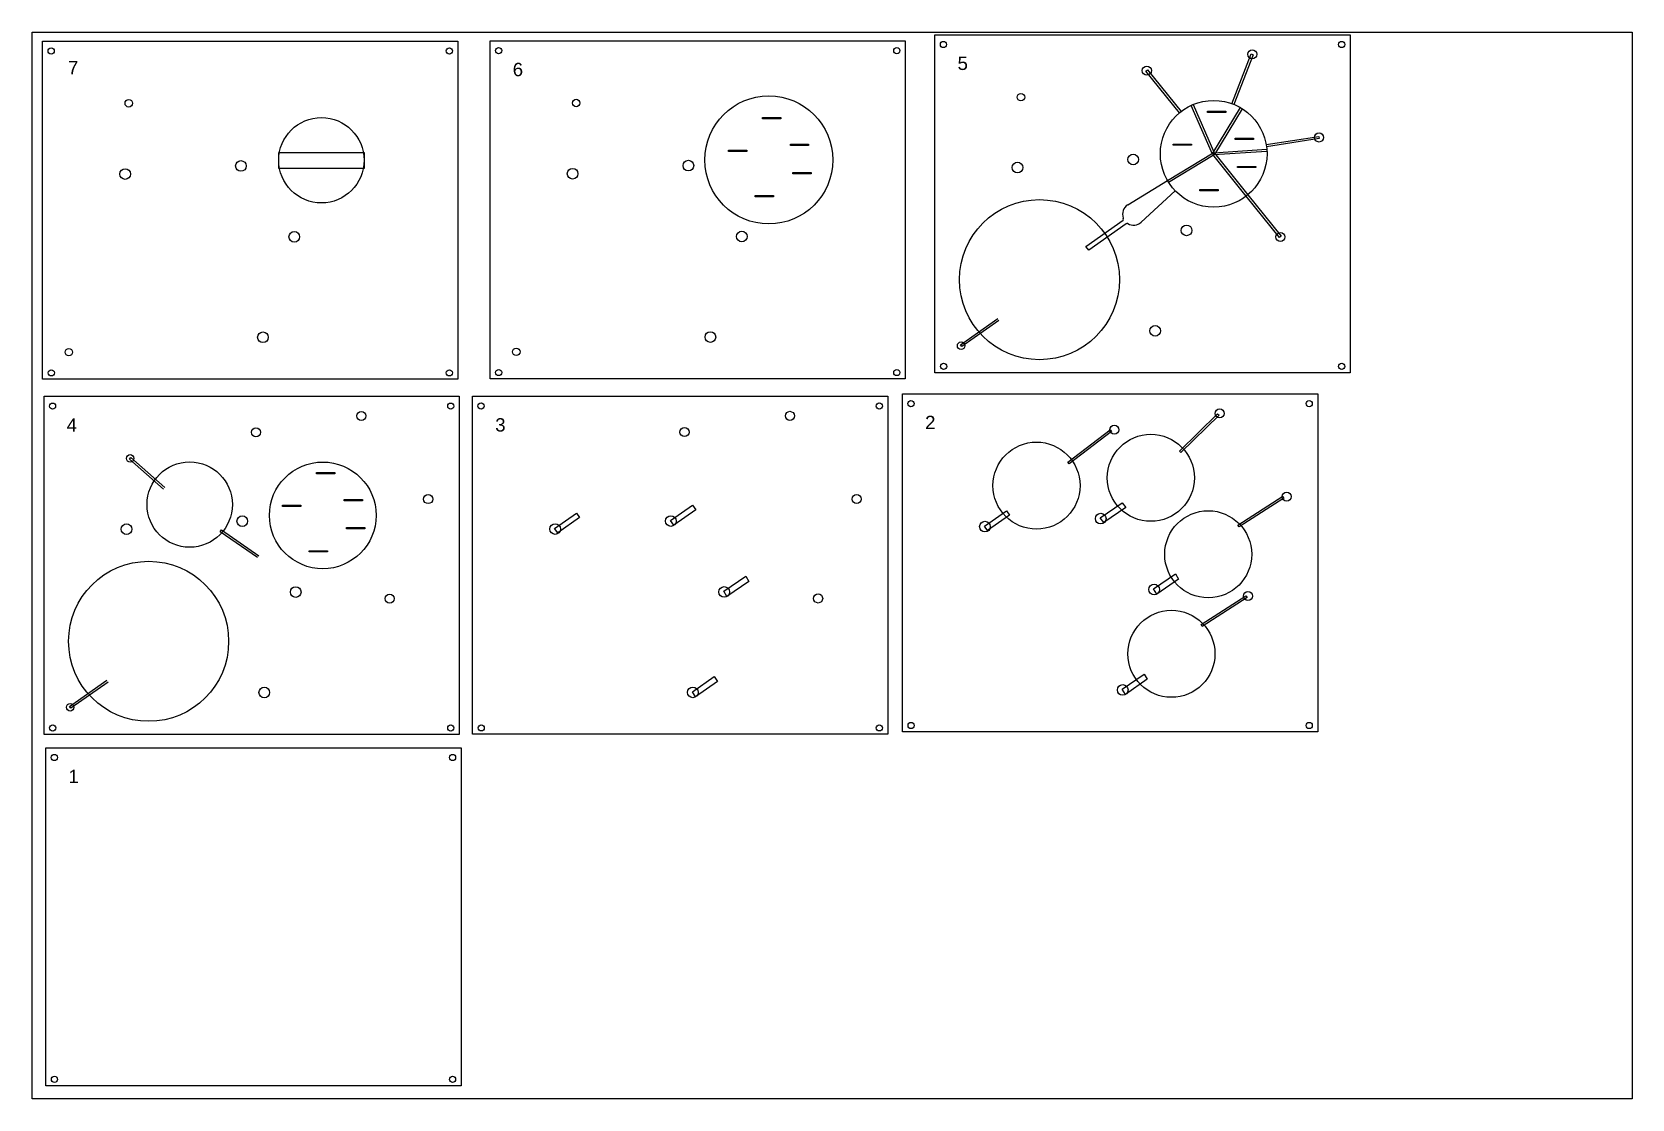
# Model space of a CAD drawing. Header units: millimetres. Extents: x 2435 to 2735, y 1846 to 2046.
import ezdxf

# ---------------------------------------------------------------- set-up
doc = ezdxf.new("R2010")
doc.units = ezdxf.units.MM
doc.styles.get("Standard").update_dxf_attribs({"font": 'arial.ttf'})

msp = doc.modelspace()

# ---------------------------------------------------------------- linework, layer by layer
at = {"color": 0}
msp.add_lwpolyline([(2435.38, 2046.21), (2735.38, 2046.21), (2735.38, 1846.21), (2435.38, 1846.21)], close=True, dxfattribs=at)
at = {"color": 2}
for points in [[(2437.37, 2044.49), (2515.23, 2044.49), (2515.23, 1981.13), (2437.37, 1981.13)], [(2521.27, 2044.55), (2599.12, 2044.55), (2599.12, 1981.19), (2521.27, 1981.19)], [(2604.67, 2045.71), (2682.53, 2045.71), (2682.53, 1982.34), (2604.67, 1982.34)], [(2657.12, 2023.46), (2656.75, 2023.3), (2652.72, 2032.45), (2653.08, 2032.61)], [(2655.76, 2031.35), (2659.2, 2031.35), (2659.2, 2031.11), (2655.76, 2031.11)], [(2657.11, 2023.28), (2656.76, 2023.49), (2661.95, 2032.04), (2662.29, 2031.83)], [(2572.36, 2030.2), (2575.79, 2030.2), (2575.79, 2029.96), (2572.36, 2029.96)], [(2577.57, 2025.16), (2581, 2025.16), (2581, 2024.92), (2577.57, 2024.92)], [(2649.37, 2025.21), (2652.8, 2025.21), (2652.8, 2024.97), (2649.37, 2024.97)], [(2660.97, 2026.31), (2664.41, 2026.31), (2664.41, 2026.07), (2660.97, 2026.07)], [(2481.66, 2023.6), (2497.66, 2023.6), (2497.66, 2020.6), (2481.66, 2020.6)], [(2565.96, 2024.05), (2569.4, 2024.05), (2569.4, 2023.81), (2565.96, 2023.81)], [(2656.83, 2023.55), (2657.04, 2023.21), (2648.49, 2018.02), (2648.29, 2018.36)], [(2656.78, 2023.26), (2657.09, 2023.51), (2663.36, 2015.71), (2663.04, 2015.46)], [(2656.95, 2023.18), (2656.92, 2023.58), (2666.9, 2024.24), (2666.93, 2023.84)], [(2578.01, 2019.88), (2581.44, 2019.88), (2581.44, 2019.64), (2578.01, 2019.64)], [(2661.41, 2021.03), (2664.84, 2021.03), (2664.84, 2020.79), (2661.41, 2020.79)], [(2654.36, 2016.69), (2657.8, 2016.69), (2657.8, 2016.45), (2654.36, 2016.45)], [(2570.96, 2015.54), (2574.39, 2015.54), (2574.39, 2015.3), (2570.96, 2015.3)], [(2437.63, 1977.92), (2515.49, 1977.92), (2515.49, 1914.56), (2437.63, 1914.56)], [(2517.98, 1977.94), (2595.84, 1977.94), (2595.84, 1914.58), (2517.98, 1914.58)], [(2598.58, 1978.39), (2676.44, 1978.39), (2676.44, 1915.03), (2598.58, 1915.03)], [(2657.67, 1974.65), (2657.94, 1974.37), (2650.79, 1967.39), (2650.51, 1967.67)], [(2637.53, 1971.66), (2637.77, 1971.35), (2629.86, 1965.24), (2629.61, 1965.55)], [(2488.73, 1963.64), (2492.16, 1963.64), (2492.16, 1963.4), (2488.73, 1963.4)], [(2669.9, 1959.18), (2670.12, 1958.85), (2661.71, 1953.44), (2661.49, 1953.77)], [(2482.33, 1957.49), (2485.76, 1957.49), (2485.76, 1957.25), (2482.33, 1957.25)], [(2493.93, 1958.6), (2497.37, 1958.6), (2497.37, 1958.36), (2493.93, 1958.36)], [(2537.49, 1956.01), (2538.06, 1955.18), (2533.95, 1952.34), (2533.37, 1953.16)], [(2559.19, 1957.52), (2559.87, 1956.63), (2555.75, 1953.79), (2555.08, 1954.67)], [(2618.09, 1956.46), (2618.66, 1955.63), (2614.54, 1952.78), (2613.97, 1953.61)], [(2639.79, 1957.97), (2640.46, 1957.08), (2636.35, 1954.24), (2635.68, 1955.12)], [(2494.37, 1953.32), (2497.81, 1953.32), (2497.81, 1953.08), (2494.37, 1953.08)], [(2487.33, 1948.98), (2490.76, 1948.98), (2490.76, 1948.74), (2487.33, 1948.74)], [(2569.2, 1944.22), (2569.77, 1943.22), (2565.66, 1940.38), (2565.09, 1941.38)], [(2649.8, 1944.67), (2650.37, 1943.67), (2646.26, 1940.83), (2645.68, 1941.83)], [(2663, 1940.53), (2663.21, 1940.2), (2654.8, 1934.79), (2654.59, 1935.12)], [(2563.31, 1925.4), (2563.9, 1924.45), (2559.79, 1921.61), (2559.2, 1922.55)], [(2643.91, 1925.85), (2644.5, 1924.9), (2640.39, 1922.06), (2639.8, 1923)], [(2437.96, 1912.05), (2515.82, 1912.05), (2515.82, 1848.69), (2437.96, 1848.69)]]:
    msp.add_lwpolyline(points, close=True, dxfattribs=at)
for points in [[(2660.37, 2032.77), (2663.99, 2042.1), (2664.36, 2041.95), (2660.74, 2032.63)], [(2650.52, 2031.05), (2644.25, 2038.85), (2644.56, 2039.1), (2650.83, 2031.3)], [(2666.79, 2025.11), (2676.67, 2026.64), (2676.73, 2026.24), (2666.85, 2024.71)], [(2640.83, 2013.83), (2648.29, 2018.36)], [(2649.74, 2016.44), (2643.33, 2010.55)], [(2663.35, 2015.71), (2669.62, 2007.92), (2669.31, 2007.67), (2663.04, 2015.46)], [(2640.51, 2010.24), (2633.54, 2005.33), (2632.98, 2006.02), (2639.95, 2010.92)], [(2616.67, 1992.15), (2609.69, 1987.25), (2609.46, 1987.58), (2616.44, 1992.48)], [(2460.04, 1960.5), (2453.65, 1966.14), (2453.91, 1966.44), (2460.3, 1960.8)], [(2477.68, 1947.69), (2470.67, 1952.55), (2470.9, 1952.88), (2477.9, 1948.02)], [(2449.64, 1924.37), (2442.66, 1919.46), (2442.43, 1919.79), (2449.4, 1924.69)]]:
    msp.add_lwpolyline(points, dxfattribs=at)
for centre, radius in [((2438.97, 2042.66), 0.579), ((2513.64, 2042.66), 0.579), ((2522.87, 2042.72), 0.579), ((2597.53, 2042.72), 0.579), ((2606.27, 2043.87), 0.579), ((2680.94, 2043.87), 0.579), ((2664.17, 2042.03), 0.85), ((2644.41, 2038.97), 0.85), ((2573.53, 2022.23), 12), ((2620.81, 2034), 0.703), ((2453.52, 2032.85), 0.703), ((2537.41, 2032.9), 0.703), ((2656.94, 2023.38), 10), ((2489.64, 2022.17), 8), ((2676.7, 2026.44), 0.85), ((2474.55, 2021.1), 1), ((2558.45, 2021.16), 1), ((2641.85, 2022.32), 1), ((2452.85, 2019.59), 1), ((2536.75, 2019.65), 1), ((2620.15, 2020.8), 1), ((2624.28, 1999.79), 15), ((2651.86, 2009.02), 1), ((2484.56, 2007.81), 1), ((2568.46, 2007.87), 1), ((2669.46, 2007.79), 0.85), ((2478.68, 1988.98), 1), ((2562.57, 1989.04), 1), ((2645.97, 1990.19), 1), ((2442.28, 1986.2), 0.703), ((2526.18, 1986.26), 0.703), ((2609.58, 1987.41), 0.703), ((2606.3, 1983.53), 0.579), ((2680.94, 1983.53), 0.579), ((2439, 1982.32), 0.579), ((2513.64, 1982.32), 0.579), ((2522.89, 1982.38), 0.579), ((2597.53, 1982.38), 0.579), ((2600.18, 1976.55), 0.579), ((2674.85, 1976.55), 0.579), ((2439.23, 1976.08), 0.579), ((2497.13, 1974.24), 0.85), ((2513.9, 1976.08), 0.579), ((2519.58, 1976.1), 0.579), ((2577.48, 1974.26), 0.85), ((2594.25, 1976.1), 0.579), ((2658.08, 1974.71), 0.85), ((2477.37, 1971.18), 0.85), ((2557.72, 1971.21), 0.85), ((2638.32, 1971.65), 0.85), ((2623.72, 1961.18), 8.16), ((2645.16, 1962.65), 8.16), ((2453.78, 1966.29), 0.703), ((2464.94, 1957.63), 8), ((2489.9, 1955.6), 10), ((2509.66, 1958.65), 0.85), ((2590.01, 1958.67), 0.85), ((2670.61, 1959.12), 0.85), ((2655.92, 1948.31), 8.16), ((2453.11, 1953.02), 1), ((2474.81, 1954.53), 1), ((2533.46, 1953.04), 1), ((2555.16, 1954.55), 1), ((2614.06, 1953.49), 1), ((2635.76, 1955), 1), ((2457.25, 1932), 15), ((2484.82, 1941.23), 1), ((2565.17, 1941.25), 1), ((2645.77, 1941.7), 1), ((2663.37, 1940.48), 0.85), ((2502.43, 1940.01), 0.85), ((2582.78, 1940.03), 0.85), ((2649.02, 1929.66), 8.16), ((2478.93, 1922.41), 1), ((2559.28, 1922.43), 1), ((2639.88, 1922.88), 1), ((2442.54, 1919.63), 0.703), ((2439.26, 1915.75), 0.579), ((2513.9, 1915.75), 0.579), ((2519.61, 1915.77), 0.579), ((2594.25, 1915.77), 0.579), ((2600.21, 1916.22), 0.579), ((2674.85, 1916.22), 0.579), ((2439.56, 1910.22), 0.579), ((2514.23, 1910.22), 0.579), ((2439.59, 1849.88), 0.579), ((2514.23, 1849.88), 0.579)]:
    msp.add_circle(centre, radius, dxfattribs=at)
for centre, radius, start, end in [((2641.93, 2012.07), 2.07, 121.983, 200.9576), ((2639.41, 2011.19), 0.6, 333.6305, 14.0863), ((2640.74, 2009.98), 0.339, 68.3462, 131.5248), ((2641.93, 2012.07), 2.07, 239.0215, 312.5682)]:
    msp.add_arc(centre, radius, start, end, dxfattribs=at)

# ---------------------------------------------------------------- texts
at = {"color": 3}
for s, p in [('7', (2442.12, 2038.28)), ('6', (2525.51, 2037.93)), ('5', (2608.92, 2039.09)), ('2', (2602.83, 1971.77)), ('4', (2441.88, 1971.3)), ('3', (2522.23, 1971.32)), ('1', (2442.21, 1905.43))]:
    msp.add_text(s, height=2.5, dxfattribs=at).set_placement(p)

doc.saveas('drawing.dxf')
